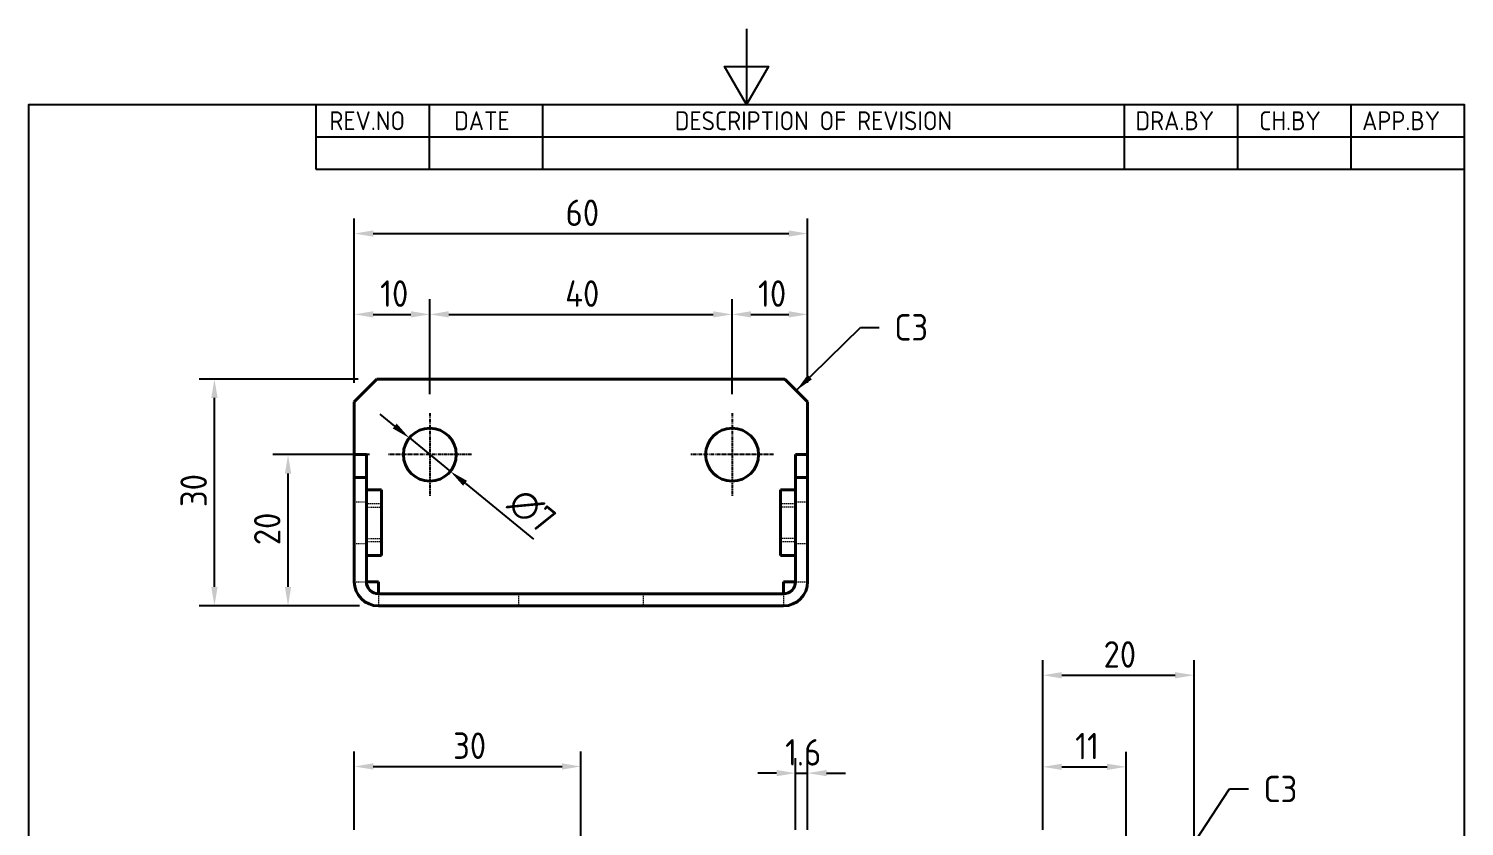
# Model space of a CAD drawing. Header units: millimetres. Extents: x 0 to 210, y 0 to 297.
# Drawn here: x 10 to 200, y 191.5 to 297 of the extents above; entities that cross this region are included whole.
import ezdxf

# ---------------------------------------------------------------- set-up
doc = ezdxf.new("R2010")
doc.units = ezdxf.units.MM
doc.linetypes.add('CHAIN', pattern=[0.7087, 0.4724, -0.0591, 0.1181, -0.0591])
doc.linetypes.add('DASHED', pattern=[0.2067, 0.1654, -0.0413])
doc.layers.get('0').update_dxf_attribs({"color": 3, "lineweight": 25, "true_color": 0x00ff00})
for name, color, linetype, lineweight, true_color in [('가려진 것(ISO)', 2, 'DASHED', 18, 0xffff00), ('가시적인 것(ISO)', 3, 'Continuous', 40, 0x00ff00), ('기호(ISO)', 5, 'Continuous', 25, 0x0000ff), ('중심 표식(ISO)', 1, 'Continuous', 25, 0xff0000), ('치수(ISO)', 2, 'Continuous', 25, 0xffff00)]:
    doc.layers.add(name, color=color, linetype=linetype, lineweight=lineweight, true_color=true_color)
doc.layers.add('경계(ISO)', color=7, linetype='Continuous', lineweight=25)
doc.styles.add('ISO ProportionalPSTEK', font='isocp.shx')
doc.styles.add('치수 텍스트_PSTEK_POSCO', font='isocp.shx')
doc.dimstyles.new('치수_PSTEK_POSCO', dxfattribs={"dimtxt": 3.5, "dimasz": 2.5, "dimexe": 2, "dimexo": 2.5, "dimgap": 1, "dimtad": 1, "dimrnd": 1e-08, "dimdsep": 46, "dimtxsty": '치수 텍스트_PSTEK_POSCO', "dimcen": 0.09, "dimdle": 10, "dimclrd": 7, "dimclre": 7, "dimclrt": 2, "dimadec": 1, "dimazin": 2, "dimtfac": 1, "dimtmove": 0, "dimatfit": 3, "dimfxl": 1, "dimtolj": 1, "dimlwd": -1, "dimlwe": -1, "dimarcsym": 0})
doc.dimstyles.new('치수_PSTEK_POSCO$7', dxfattribs={"dimtxt": 3.5, "dimasz": 2.5, "dimexe": 2, "dimexo": 2.5, "dimgap": 1, "dimtad": 1, "dimrnd": 1e-08, "dimdsep": 46, "dimtxsty": '치수 텍스트_PSTEK_POSCO', "dimcen": 0.09, "dimdle": 10, "dimclrd": 7, "dimclre": 7, "dimclrt": 2, "dimadec": 1, "dimazin": 2, "dimtfac": 1, "dimtmove": 0, "dimatfit": 3, "dimfxl": 1, "dimtolj": 1, "dimlwd": -1, "dimlwe": -1, "dimarcsym": 0})

# ---------------------------------------------------------------- blocks, each defined once
blk = doc.blocks.new('경계 Default Border')
at = {"layer": '경계(ISO)', "flags": 128}
for points in [[(105, 297), (105, 287), (102.11, 292), (107.89, 292), (105, 287)], [(10, 10), (10, 287), (200, 287), (200, 10), (10, 10)]]:
    blk.add_lwpolyline(points, dxfattribs=at)
blk = doc.blocks.new('리비전 내역')
at = {"layer": '기호(ISO)'}
for p, q in [((48, 287), (200, 287)), ((48, 287), (48, 282.72)), ((63, 287), (63, 282.72)), ((78, 287), (78, 282.72)), ((155, 287), (155, 282.72)), ((170, 287), (170, 282.72)), ((185, 287), (185, 282.72)), ((200, 287), (200, 282.72)), ((48, 282.72), (200, 282.72)), ((48, 282.72), (48, 278.44)), ((63, 282.72), (63, 278.44)), ((78, 282.72), (78, 278.44)), ((155, 282.72), (155, 278.44)), ((170, 282.72), (170, 278.44)), ((185, 282.72), (185, 278.44)), ((200, 282.72), (200, 278.44)), ((48, 278.44), (200, 278.44))]:
    blk.add_line(p, q, dxfattribs=at)
at = {"layer": '기호(ISO)', "color": 2, "true_color": 0xffff00, "char_height": 2.5, "attachment_point": 7, "style": 'ISO ProportionalPSTEK'}
for s, insert in [('REV.NO', (49.79, 283.58)), ('DATE', (66.31, 283.58)), ('DESCRIPTION OF REVISION', (95.51, 283.58)), ('DRA.BY', (156.48, 283.58)), ('CH.BY', (172.86, 283.58)), ('APP.BY', (186.48, 283.58))]:
    blk.add_mtext(s, dxfattribs=dict(at, insert=insert))
blk = doc.blocks.new('*D27')
at = {"layer": 'Defpoints', "color": 0, "transparency": 16777216}
for p in [(63.09, 259.22), (53.09, 247.67), (63.09, 246.17)]:
    blk.add_point(p, dxfattribs=at)
at = {"layer": '치수(ISO)', "color": 7, "transparency": 16777216}
for p, q in [((53.09, 250.17), (53.09, 261.22)), ((63.09, 248.67), (63.09, 261.22)), ((55.59, 259.22), (60.59, 259.22))]:
    blk.add_line(p, q, dxfattribs=at)
for points in [[(55.59, 259.64), (55.59, 258.81), (53.09, 259.22)], [(60.59, 259.64), (60.59, 258.81), (63.09, 259.22)]]:
    blk.add_solid(points, dxfattribs=at)
at = {"layer": '치수(ISO)', "color": 2, "transparency": 16777216, "insert": (56.51, 261.97), "char_height": 3.5, "attachment_point": 4, "style": '치수 텍스트_PSTEK_POSCO'}
blk.add_mtext('\\A1;10', dxfattribs=at)
blk = doc.blocks.new('*D28')
at = {"layer": 'Defpoints', "color": 0, "transparency": 16777216}
for p in [(103.09, 259.22), (63.09, 246.17), (103.09, 246.17)]:
    blk.add_point(p, dxfattribs=at)
at = {"layer": '치수(ISO)', "color": 7, "transparency": 16777216}
for p, q in [((63.09, 248.67), (63.09, 261.22)), ((103.09, 248.67), (103.09, 261.22)), ((65.59, 259.22), (100.59, 259.22))]:
    blk.add_line(p, q, dxfattribs=at)
for points in [[(65.59, 259.64), (65.59, 258.81), (63.09, 259.22)], [(100.59, 259.64), (100.59, 258.81), (103.09, 259.22)]]:
    blk.add_solid(points, dxfattribs=at)
at = {"layer": '치수(ISO)', "color": 2, "transparency": 16777216, "insert": (81, 261.97), "char_height": 3.5, "attachment_point": 4, "style": '치수 텍스트_PSTEK_POSCO'}
blk.add_mtext('\\A1;40', dxfattribs=at)
blk = doc.blocks.new('*D29')
at = {"layer": 'Defpoints', "color": 0, "transparency": 16777216}
for p in [(113.09, 259.22), (113.09, 247.67), (103.09, 246.17)]:
    blk.add_point(p, dxfattribs=at)
at = {"layer": '치수(ISO)', "color": 7, "transparency": 16777216}
for p, q in [((103.09, 248.67), (103.09, 261.22)), ((113.09, 250.17), (113.09, 261.22)), ((105.59, 259.22), (110.59, 259.22))]:
    blk.add_line(p, q, dxfattribs=at)
for points in [[(105.59, 259.64), (105.59, 258.81), (103.09, 259.22)], [(110.59, 259.64), (110.59, 258.81), (113.09, 259.22)]]:
    blk.add_solid(points, dxfattribs=at)
at = {"layer": '치수(ISO)', "color": 2, "transparency": 16777216, "insert": (106.53, 261.97), "char_height": 3.5, "attachment_point": 4, "style": '치수 텍스트_PSTEK_POSCO'}
blk.add_mtext('\\A1;10', dxfattribs=at)
blk = doc.blocks.new('*D30')
at = {"layer": 'Defpoints', "color": 0, "transparency": 16777216}
for p in [(44.32, 240.67), (57.59, 240.67), (56.29, 220.67)]:
    blk.add_point(p, dxfattribs=at)
at = {"layer": '치수(ISO)', "color": 7, "transparency": 16777216}
for p, q in [((55.09, 240.67), (42.32, 240.67)), ((44.32, 223.17), (44.32, 238.17)), ((53.79, 220.67), (42.32, 220.67))]:
    blk.add_line(p, q, dxfattribs=at)
for points in [[(43.91, 238.17), (44.74, 238.17), (44.32, 240.67)], [(43.91, 223.17), (44.74, 223.17), (44.32, 220.67)]]:
    blk.add_solid(points, dxfattribs=at)
at = {"layer": '치수(ISO)', "color": 2, "transparency": 16777216, "insert": (41.57, 228.7), "char_height": 3.5, "attachment_point": 4, "rotation": 90, "style": '치수 텍스트_PSTEK_POSCO'}
blk.add_mtext('\\A1;20', dxfattribs=at)
blk = doc.blocks.new('*D31')
at = {"layer": 'Defpoints', "color": 0, "transparency": 16777216}
for p in [(34.58, 250.67), (56.09, 250.67), (56.29, 220.67)]:
    blk.add_point(p, dxfattribs=at)
at = {"layer": '치수(ISO)', "color": 7, "transparency": 16777216}
for p, q in [((53.59, 250.67), (32.58, 250.67)), ((34.58, 223.17), (34.58, 248.17)), ((53.79, 220.67), (32.58, 220.67))]:
    blk.add_line(p, q, dxfattribs=at)
for points in [[(34.16, 248.17), (35, 248.17), (34.58, 250.67)], [(34.16, 223.17), (35, 223.17), (34.58, 220.67)]]:
    blk.add_solid(points, dxfattribs=at)
at = {"layer": '치수(ISO)', "color": 2, "transparency": 16777216, "insert": (31.83, 233.74), "char_height": 3.5, "attachment_point": 4, "rotation": 90, "style": '치수 텍스트_PSTEK_POSCO'}
blk.add_mtext('\\A1;30', dxfattribs=at)
blk = doc.blocks.new('*D32')
at = {"layer": 'Defpoints', "color": 0, "transparency": 16777216}
for p in [(113.09, 198.55), (111.49, 188.55), (113.09, 188.55)]:
    blk.add_point(p, dxfattribs=at)
at = {"layer": '치수(ISO)', "color": 7, "transparency": 16777216}
for p, q in [((111.49, 191.05), (111.49, 200.55)), ((113.09, 191.05), (113.09, 200.55)), ((108.99, 198.55), (106.49, 198.55)), ((111.49, 198.55), (113.09, 198.55)), ((115.59, 198.55), (118.09, 198.55))]:
    blk.add_line(p, q, dxfattribs=at)
for points in [[(108.99, 198.97), (108.99, 198.14), (111.49, 198.55)], [(115.59, 198.97), (115.59, 198.14), (113.09, 198.55)]]:
    blk.add_solid(points, dxfattribs=at)
at = {"layer": '치수(ISO)', "color": 2, "transparency": 16777216, "insert": (110.11, 201.3), "char_height": 3.5, "attachment_point": 4, "style": '치수 텍스트_PSTEK_POSCO'}
blk.add_mtext('\\A1;1.6', dxfattribs=at)
blk = doc.blocks.new('*D33')
at = {"layer": 'Defpoints', "color": 0, "transparency": 16777216}
for p in [(155.23, 199.38), (144.23, 188.55), (155.23, 182.9)]:
    blk.add_point(p, dxfattribs=at)
at = {"layer": '치수(ISO)', "color": 7, "transparency": 16777216}
for p, q in [((144.23, 191.05), (144.23, 201.38)), ((155.23, 185.4), (155.23, 201.38)), ((146.73, 199.38), (152.73, 199.38))]:
    blk.add_line(p, q, dxfattribs=at)
for points in [[(146.73, 199.8), (146.73, 198.97), (144.23, 199.38)], [(152.73, 199.8), (152.73, 198.97), (155.23, 199.38)]]:
    blk.add_solid(points, dxfattribs=at)
at = {"layer": '치수(ISO)', "color": 2, "transparency": 16777216, "insert": (148.5, 202.13), "char_height": 3.5, "attachment_point": 4, "style": '치수 텍스트_PSTEK_POSCO'}
blk.add_mtext('\\A1;11', dxfattribs=at)
blk = doc.blocks.new('*D34')
at = {"layer": 'Defpoints', "color": 0, "transparency": 16777216}
for p in [(164.23, 211.5), (144.23, 188.55), (164.23, 185.55)]:
    blk.add_point(p, dxfattribs=at)
at = {"layer": '치수(ISO)', "color": 7, "transparency": 16777216}
for p, q in [((144.23, 191.05), (144.23, 213.5)), ((164.23, 188.05), (164.23, 213.5)), ((146.73, 211.5), (161.73, 211.5))]:
    blk.add_line(p, q, dxfattribs=at)
for points in [[(146.73, 211.91), (146.73, 211.08), (144.23, 211.5)], [(161.73, 211.91), (161.73, 211.08), (164.23, 211.5)]]:
    blk.add_solid(points, dxfattribs=at)
at = {"layer": '치수(ISO)', "color": 2, "transparency": 16777216, "insert": (152.26, 214.25), "char_height": 3.5, "attachment_point": 4, "style": '치수 텍스트_PSTEK_POSCO'}
blk.add_mtext('\\A1;20', dxfattribs=at)
blk = doc.blocks.new('*D35')
at = {"layer": 'Defpoints', "color": 0, "transparency": 16777216}
for p in [(60.38, 242.88), (65.81, 238.46)]:
    blk.add_point(p, dxfattribs=at)
at = {"layer": '치수(ISO)', "color": 7, "transparency": 16777216}
for p, q in [((58.44, 244.46), (56.5, 246.03)), ((60.38, 242.88), (65.81, 238.46)), ((67.75, 236.88), (76.82, 229.5))]:
    blk.add_line(p, q, dxfattribs=at)
for points in [[(58.7, 244.78), (58.18, 244.13), (60.38, 242.88)], [(68.01, 237.21), (67.49, 236.56), (65.81, 238.46)]]:
    blk.add_solid(points, dxfattribs=at)
at = {"layer": '치수(ISO)', "color": 2, "transparency": 16777216, "insert": (74.25, 235.14), "char_height": 3.5, "attachment_point": 4, "rotation": 320.8638, "style": '치수 텍스트_PSTEK_POSCO'}
blk.add_mtext('\\A1;∅7', dxfattribs=at)
blk = doc.blocks.new('*D37')
at = {"layer": 'Defpoints', "color": 0, "transparency": 16777216}
for p in [(83.09, 199.43), (53.09, 188.55), (83.09, 173.55)]:
    blk.add_point(p, dxfattribs=at)
at = {"layer": '치수(ISO)', "color": 7, "transparency": 16777216}
for p, q in [((53.09, 191.05), (53.09, 201.43)), ((83.09, 176.05), (83.09, 201.43)), ((55.59, 199.43), (80.59, 199.43))]:
    blk.add_line(p, q, dxfattribs=at)
for points in [[(55.59, 199.85), (55.59, 199.02), (53.09, 199.43)], [(80.59, 199.85), (80.59, 199.02), (83.09, 199.43)]]:
    blk.add_solid(points, dxfattribs=at)
at = {"layer": '치수(ISO)', "color": 2, "transparency": 16777216, "insert": (66.17, 202.18), "char_height": 3.5, "attachment_point": 4, "style": '치수 텍스트_PSTEK_POSCO'}
blk.add_mtext('\\A1;30', dxfattribs=at)
blk = doc.blocks.new('*D38')
at = {"layer": 'Defpoints', "color": 0, "transparency": 16777216}
for p in [(113.09, 269.91), (53.09, 247.67), (113.09, 247.67)]:
    blk.add_point(p, dxfattribs=at)
at = {"layer": '치수(ISO)', "color": 7, "transparency": 16777216}
for p, q in [((53.09, 250.17), (53.09, 271.91)), ((113.09, 250.17), (113.09, 271.91)), ((55.59, 269.91), (110.59, 269.91))]:
    blk.add_line(p, q, dxfattribs=at)
for points in [[(55.59, 270.33), (55.59, 269.5), (53.09, 269.91)], [(110.59, 270.33), (110.59, 269.5), (113.09, 269.91)]]:
    blk.add_solid(points, dxfattribs=at)
at = {"layer": '치수(ISO)', "color": 2, "transparency": 16777216, "insert": (81.06, 272.66), "char_height": 3.5, "attachment_point": 4, "style": '치수 텍스트_PSTEK_POSCO'}
blk.add_mtext('\\A1;60', dxfattribs=at)

msp = doc.modelspace()

# ---------------------------------------------------------------- linework, layer by layer
at = {"layer": '가려진 것(ISO)'}
for p, q in [((53.0949, 234.42), (54.6949, 234.42)), ((56.6949, 234.17), (54.6949, 234.17)), ((54.6949, 233.737), (56.6949, 233.737)), ((111.4949, 234.17), (109.4949, 234.17)), ((111.4949, 233.737), (109.4949, 233.737)), ((111.4949, 234.42), (113.0949, 234.42)), ((53.0949, 228.92), (54.6949, 228.92)), ((54.6949, 229.603), (56.6949, 229.603)), ((54.6949, 229.17), (56.6949, 229.17)), ((111.4949, 229.603), (109.4949, 229.603)), ((109.4949, 229.17), (111.4949, 229.17)), ((111.4949, 228.92), (113.0949, 228.92)), ((53.0949, 223.87), (54.6949, 223.87)), ((111.4949, 223.87), (113.0949, 223.87)), ((56.2949, 222.27), (56.2949, 220.67)), ((74.8449, 222.27), (74.8449, 220.67)), ((91.3449, 222.27), (91.3449, 220.67)), ((109.8949, 222.27), (109.8949, 220.67))]:
    msp.add_line(p, q, dxfattribs=at)
at = {"layer": '가시적인 것(ISO)'}
for p, q in [((53.0949, 247.67), (56.0949, 250.67)), ((56.0949, 250.67), (110.0949, 250.67)), ((110.0949, 250.67), (113.0949, 247.67)), ((53.0949, 240.67), (53.0949, 247.67)), ((113.0949, 247.67), (113.0949, 240.67)), ((53.0949, 240.67), (53.0949, 237.67)), ((54.6949, 240.67), (53.0949, 240.67)), ((54.6949, 237.67), (54.6949, 240.67)), ((113.0949, 240.67), (111.4949, 240.67)), ((111.4949, 240.67), (111.4949, 237.67)), ((113.0949, 237.67), (113.0949, 240.67)), ((53.0949, 237.67), (54.6949, 237.67)), ((53.0949, 237.67), (53.0949, 223.87)), ((54.6949, 237.67), (54.6949, 223.87)), ((111.4949, 237.67), (113.0949, 237.67)), ((111.4949, 237.67), (111.4949, 223.87)), ((113.0949, 223.87), (113.0949, 237.67)), ((54.6949, 236.02), (56.6949, 236.02)), ((56.6949, 236.02), (56.6949, 227.32)), ((109.4949, 227.32), (109.4949, 236.02)), ((111.4949, 236.02), (109.4949, 236.02)), ((54.6949, 227.32), (56.6949, 227.32)), ((111.4949, 227.32), (109.4949, 227.32)), ((54.6949, 223.87), (56.2949, 223.87)), ((56.2949, 223.87), (56.2949, 222.27)), ((109.8949, 222.27), (109.8949, 223.87)), ((109.8949, 223.87), (111.4949, 223.87)), ((56.2949, 222.27), (109.8949, 222.27)), ((56.2949, 220.67), (109.8949, 220.67))]:
    msp.add_line(p, q, dxfattribs=at)
for centre in [(63.0949, 240.67), (103.0949, 240.67)]:
    msp.add_circle(centre, 3.5, dxfattribs=at)
for centre, radius, start, end in [((56.2949, 223.87), 3.2, 180, 270), ((56.2949, 223.87), 1.6, 180, 270), ((109.8949, 223.87), 3.2, 270, 0), ((109.8949, 223.87), 1.6, 270, 0)]:
    msp.add_arc(centre, radius, start, end, dxfattribs=at)
at = {"layer": '중심 표식(ISO)', "linetype": 'CHAIN'}
for p, q in [((63.0949, 246.17), (63.0949, 235.17)), ((103.0949, 246.17), (103.0949, 235.17)), ((68.5949, 240.67), (57.5949, 240.67)), ((108.5949, 240.67), (97.5949, 240.67))]:
    msp.add_line(p, q, dxfattribs=at)

# ---------------------------------------------------------------- block references
msp.add_blockref('경계 Default Border', (0, 0))
at = {"layer": '기호(ISO)'}
msp.add_blockref('리비전 내역', (0, 0), dxfattribs=at)

# ---------------------------------------------------------------- texts
at = {"layer": '기호(ISO)', "color": 2, "true_color": 0xffff00, "char_height": 3.5, "attachment_point": 4, "style": '치수 텍스트_PSTEK_POSCO'}
for insert in [(124.5683, 257.5071), (173.4337, 196.4566)]:
    msp.add_mtext('{C3}', dxfattribs=dict(at, insert=insert))

# ---------------------------------------------------------------- dimensions: what is measured, and where the dimension line sits
at = {"layer": '치수(ISO)', "color": 7}
for base, p1, p2, override, picture, middle in [((113.0949, 269.9132), (53.0949, 247.67), (113.0949, 247.67), {"dimdec": 2, "dimtp": 0, "dimtm": 0, "dimtdec": 2, "dimtofl": 0, "dimatfit": 1}, '*D38', (83.0949, 269.9132)), ((164.2289, 211.4972), (144.2289, 188.5543), (164.2289, 185.5543), {"dimdec": 2, "dimtp": 0, "dimtm": 0, "dimtdec": 2, "dimtofl": 0, "dimatfit": 1}, '*D34', (154.2289, 211.4972)), ((83.0949, 199.433), (53.0949, 188.5543), (83.0949, 173.5543), {"dimdec": 2, "dimtp": 0, "dimtm": 0, "dimtdec": 2, "dimtofl": 0, "dimatfit": 1}, '*D37', (68.0949, 199.433)), ((113.0949, 198.5543), (111.4949, 188.5543), (113.0949, 188.5543), {"dimdec": 2, "dimtp": 0, "dimtm": 0, "dimtdec": 2, "dimtofl": 1, "dimatfit": 1}, '*D32', (112.2949, 198.5543)), ((155.2289, 199.3817), (144.2289, 188.5543), (155.2289, 182.9043), {"dimdec": 2, "dimtp": 0, "dimtm": 0, "dimtdec": 2, "dimtofl": 0, "dimatfit": 1}, '*D33', (149.7289, 199.3817))]:
    dim = msp.add_linear_dim(base=base, p1=p1, p2=p2, dimstyle='치수_PSTEK_POSCO', override=override, dxfattribs=at)
    dim.commit()
    dim.dimension.update_dxf_attribs({"geometry": picture, "text_midpoint": middle, "dimtype": 160})
for base, p1, p2, angle, picture, middle in [((63.0949, 259.2229), (53.0949, 247.67), (63.0949, 246.17), 180, '*D27', (58.0849, 259.2229)), ((103.0949, 259.2229), (63.0949, 246.17), (103.0949, 246.17), 180, '*D28', (83.1049, 259.2229)), ((113.0949, 259.2229), (103.0949, 246.17), (113.0949, 247.67), 180, '*D29', (108.1049, 259.2229)), ((34.5804, 250.67), (56.2949, 220.67), (56.0949, 250.67), 270, '*D31', (34.5804, 235.67)), ((44.3217, 240.67), (56.2949, 220.67), (57.5949, 240.67), 270, '*D30', (44.3217, 230.67))]:
    dim = msp.add_linear_dim(base=base, p1=p1, p2=p2, angle=angle, dimstyle='치수_PSTEK_POSCO', override={"dimdec": 2, "dimtp": 0, "dimtm": 0, "dimtdec": 2, "dimtofl": 0, "dimatfit": 1}, dxfattribs=at)
    dim.commit()
    dim.dimension.update_dxf_attribs({"geometry": picture, "text_midpoint": middle, "dimtype": 160})
dim = msp.add_diameter_dim_2p(p1=(60.3802, 242.879), p2=(65.8097, 238.4609), dimstyle='치수_PSTEK_POSCO', override={"dimdec": 2, "dimlfac": 1, "dimtp": 0, "dimtm": 0, "dimtdec": 2, "dimatfit": 2}, dxfattribs=at)
dim.commit()
dim.dimension.update_dxf_attribs({"geometry": '*D35', "text_midpoint": (74.2784, 231.5697), "dimtype": 163})

# ---------------------------------------------------------------- leaders
at = {"layer": '기호(ISO)', "color": 7, "annotation_type": 0, "has_hookline": 1, "hookline_direction": 0, "text_width": 4.1581}
for points in [[(111.5949, 249.17), (120.0683, 257.5071), (122.5683, 257.5071)], [(162.7289, 187.0543), (168.9337, 196.4566), (171.4337, 196.4566)]]:
    msp.add_leader(points, dimstyle='치수_PSTEK_POSCO$7', override={"dimtad": 0}, dxfattribs=at)

doc.saveas('drawing.dxf')
